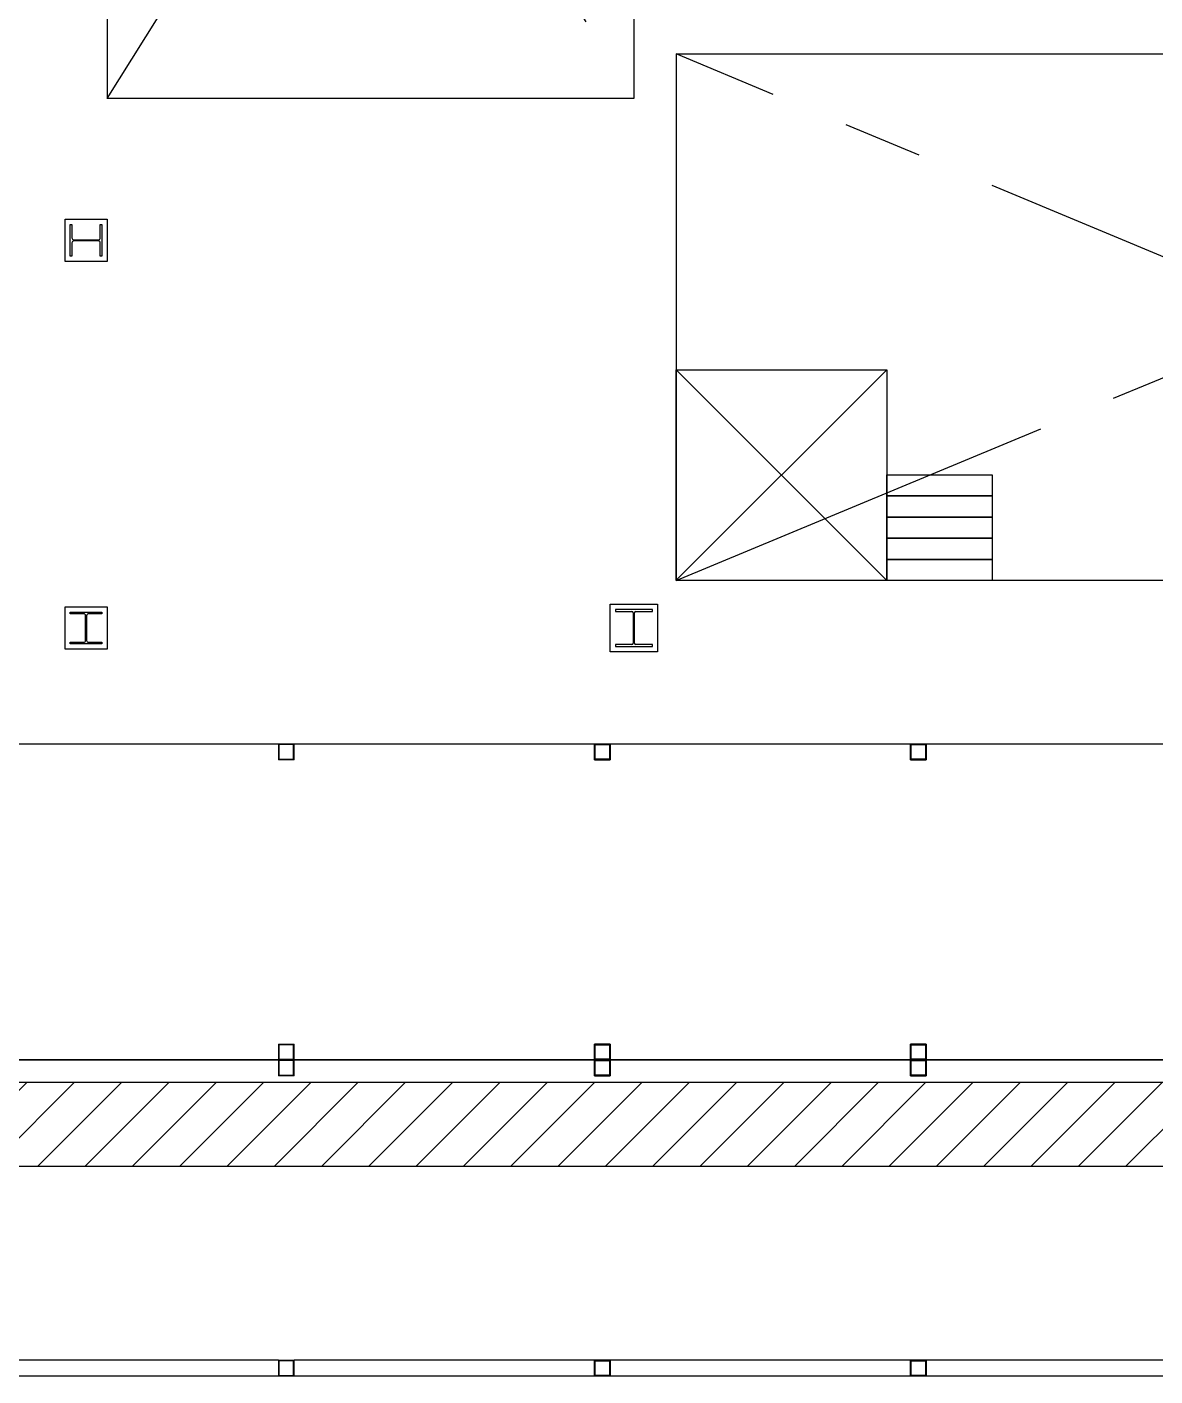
# Model space of a CAD drawing. Header units: millimetres. Extents: x 4080735 to 4152075, y -451436 to -400976.
# Drawn here: x 4142983 to 4143625, y -406507 to -405739 of the extents above; entities that cross this region are included whole.
import ezdxf

# ---------------------------------------------------------------- set-up
doc = ezdxf.new("R2010")
doc.units = ezdxf.units.MM
doc.header["$LTSCALE"] = 60
doc.linetypes.add('CENTER', pattern=[2, 1.25, -0.25, 0.25, -0.25])
doc.linetypes.add('PHANTOM2', pattern=[31.75, 15.875, -3.175, 3.175, -3.175, 3.175, -3.175])
for name, color, linetype in [('C_CEN', 1, 'CENTER'), ('C_STEEL', 2, 'Continuous'), ('C_TEXT_01', 2, 'Continuous')]:
    doc.layers.add(name, color=color, linetype=linetype)

# ---------------------------------------------------------------- blocks, each defined once
blk = doc.blocks.new('KEY PLAN_NEW')
h = blk.add_hatch()
h.set_pattern_fill('ANSI31', color=253, scale=2)
h.set_pattern_definition([(45, (-1396.921, -1800.0236), (-4.490128, 4.490128), [])])
edge = h.paths.add_edge_path()
edge.add_line((-2006.86, -1075.94), (-2006.86, -1091.94))
edge.add_line((-2006.86, -1091.94), (-2067.86, -1091.94))
edge.add_line((-2067.86, -1091.94), (-2067.86, -1375.94))
edge.add_line((-2067.86, -1375.94), (-2006.86, -1375.94))
edge.add_line((-2006.86, -1375.94), (-2006.86, -1391.94))
edge.add_line((-2006.86, -1391.94), (-2007.86, -1391.94))
edge.add_line((-2007.86, -1391.94), (-2007.86, -1488.94))
edge.add_line((-2007.86, -1488.94), (-2008.31, -1488.94))
edge.add_arc((-2028.72, -1493.5), 20.91, 12.5777, 76.5787)
edge.add_line((-2023.86, -1473.16), (-2023.86, -1391.94))
edge.add_line((-2023.86, -1391.94), (-2247.86, -1391.94))
edge.add_line((-2247.86, -1391.94), (-2247.86, -1488.94))
edge.add_line((-2247.86, -1488.94), (-2263.86, -1488.94))
edge.add_line((-2263.86, -1488.94), (-2263.86, -1452.18))
edge.add_line((-2263.86, -1452.18), (-2549.86, -1452.18))
edge.add_line((-2549.86, -1452.18), (-2549.86, -1488.94))
edge.add_line((-2549.86, -1488.94), (-2565.86, -1488.94))
edge.add_line((-2565.86, -1488.94), (-2565.86, -1427.94))
edge.add_line((-2565.86, -1427.94), (-2720.86, -1427.94))
edge.add_line((-2720.86, -1427.94), (-2720.86, -1411.94))
edge.add_line((-2720.86, -1411.94), (-2623.86, -1411.94))
edge.add_line((-2623.86, -1411.94), (-2623.86, -1075.94))
edge.add_line((-2623.86, -1075.94), (-2563.86, -1075.94))
edge.add_line((-2563.86, -1075.94), (-2563.86, -1071.94))
edge.add_line((-2563.86, -1071.94), (-2547.86, -1071.94))
edge.add_line((-2547.86, -1071.94), (-2547.86, -1091.94))
edge.add_line((-2547.86, -1091.94), (-2607.86, -1091.94))
edge.add_line((-2607.86, -1091.94), (-2607.86, -1411.94))
edge.add_line((-2607.86, -1411.94), (-2549.86, -1411.94))
edge.add_line((-2549.86, -1411.94), (-2549.86, -1436.18))
edge.add_line((-2549.86, -1436.18), (-2263.86, -1436.18))
edge.add_line((-2263.86, -1436.18), (-2263.86, -1375.94))
edge.add_line((-2263.86, -1375.94), (-2083.86, -1375.94))
edge.add_line((-2083.86, -1375.94), (-2083.86, -1075.94))
edge.add_line((-2083.86, -1075.94), (-2006.86, -1075.94))
at = {"color": 253}
for p, q in [((-2517.86, -1089.44, 46), (-2517.86, -1249.44, 46)), ((-2417.86, -1089.44, 46), (-2417.86, -1249.44, 46)), ((-2409.86, -1240.94, 46), (-2409.86, -1340.94, 46)), ((-2417.86, -1249.44, 46), (-2517.86, -1249.44, 46)), ((-2414.36, -1346.44, 46), (-2421.36, -1346.44, 46)), ((-2421.36, -1346.44, 46), (-2421.36, -1346.82, 46)), ((-2421.36, -1346.82, 46), (-2418.24, -1346.82, 46)), ((-2417.98, -1347.08, 46), (-2417.98, -1352.8, 46)), ((-2417.74, -1352.8, 46), (-2417.74, -1347.08, 46)), ((-2417.48, -1346.82, 46), (-2414.36, -1346.82, 46)), ((-2414.36, -1346.82, 46), (-2414.36, -1346.44, 46)), ((-2418.24, -1353.06, 46), (-2421.36, -1353.06, 46)), ((-2421.36, -1353.06, 46), (-2421.36, -1353.44, 46)), ((-2421.36, -1353.44, 46), (-2414.36, -1353.44, 46)), ((-2414.36, -1353.06, 46), (-2417.48, -1353.06, 46)), ((-2414.36, -1353.44, 46), (-2414.36, -1353.06, 46)), ((-2540.3, -1371.94, 46), (-2247.42, -1371.94, 46)), ((-2485.36, -1371.94, 46), (-2485.36, -1374.94, 46)), ((-2482.48, -1372.06, 46), (-2485.24, -1372.06, 46)), ((-2485.24, -1372.06, 46), (-2485.24, -1374.82, 46)), ((-2482.48, -1374.82, 46), (-2482.48, -1372.06, 46)), ((-2482.36, -1374.94, 46), (-2482.36, -1371.94, 46)), ((-2425.36, -1374.94, 46), (-2425.36, -1371.94, 46)), ((-2425.24, -1374.82, 46), (-2425.24, -1372.06, 46)), ((-2425.24, -1372.06, 46), (-2422.48, -1372.06, 46)), ((-2422.48, -1372.06, 46), (-2422.48, -1374.82, 46)), ((-2422.36, -1371.94, 46), (-2422.36, -1374.94, 46)), ((-2365.36, -1374.94, 46), (-2365.36, -1371.94, 46)), ((-2365.24, -1374.82, 46), (-2365.24, -1372.06, 46)), ((-2365.24, -1372.06, 46), (-2362.48, -1372.06, 46)), ((-2362.48, -1372.06, 46), (-2362.48, -1374.82, 46)), ((-2362.36, -1371.94, 46), (-2362.36, -1374.94, 46)), ((-2482.36, -1374.94, 46), (-2485.36, -1374.94, 46)), ((-2485.24, -1374.82, 46), (-2482.48, -1374.82, 46)), ((-2485.24, -1374.82, 46), (-2482.48, -1374.82, 46)), ((-2425.36, -1374.94, 46), (-2422.36, -1374.94, 46)), ((-2422.48, -1374.82, 46), (-2425.24, -1374.82, 46)), ((-2422.48, -1374.82, 46), (-2425.24, -1374.82, 46)), ((-2365.36, -1374.94, 46), (-2362.36, -1374.94, 46)), ((-2362.48, -1374.82, 46), (-2365.24, -1374.82, 46)), ((-2362.48, -1374.82, 46), (-2365.24, -1374.82, 46)), ((-2485.36, -1428.94, 46), (-2482.36, -1428.94, 46)), ((-2485.36, -1428.94, 46), (-2485.36, -1431.94, 46)), ((-2482.48, -1429.06, 46), (-2485.24, -1429.06, 46)), ((-2485.24, -1429.06, 46), (-2485.24, -1431.82, 46)), ((-2482.48, -1431.82, 46), (-2482.48, -1429.06, 46)), ((-2482.36, -1431.94, 46), (-2482.36, -1428.94, 46)), ((-2422.36, -1428.94, 46), (-2425.36, -1428.94, 46)), ((-2425.36, -1431.94, 46), (-2425.36, -1428.94, 46)), ((-2425.24, -1431.82, 46), (-2425.24, -1429.06, 46)), ((-2425.24, -1429.06, 46), (-2422.48, -1429.06, 46)), ((-2422.48, -1429.06, 46), (-2422.48, -1431.82, 46)), ((-2422.36, -1428.94, 46), (-2422.36, -1431.94, 46)), ((-2362.36, -1428.94, 46), (-2365.36, -1428.94, 46)), ((-2365.36, -1431.94, 46), (-2365.36, -1428.94, 46)), ((-2365.24, -1431.82, 46), (-2365.24, -1429.06, 46)), ((-2365.24, -1429.06, 46), (-2362.48, -1429.06, 46)), ((-2362.48, -1429.06, 46), (-2362.48, -1431.82, 46)), ((-2362.36, -1428.94, 46), (-2362.36, -1431.94, 46)), ((-2247.42, -1431.94, 46), (-2540.3, -1431.94, 46)), ((-2540.3, -1431.94, 46), (-2247.42, -1431.94, 46)), ((-2485.36, -1431.94, 46), (-2485.36, -1434.94, 46)), ((-2485.24, -1431.82, 46), (-2482.48, -1431.82, 46)), ((-2485.24, -1431.82, 46), (-2482.48, -1431.82, 46)), ((-2482.48, -1432.06, 46), (-2485.24, -1432.06, 46)), ((-2485.24, -1432.06, 46), (-2485.24, -1434.82, 46)), ((-2482.48, -1434.82, 46), (-2482.48, -1432.06, 46)), ((-2482.36, -1434.94, 46), (-2482.36, -1431.94, 46)), ((-2425.36, -1434.94, 46), (-2425.36, -1431.94, 46)), ((-2422.48, -1431.82, 46), (-2425.24, -1431.82, 46)), ((-2422.48, -1431.82, 46), (-2425.24, -1431.82, 46)), ((-2425.24, -1434.82, 46), (-2425.24, -1432.06, 46)), ((-2425.24, -1432.06, 46), (-2422.48, -1432.06, 46)), ((-2422.48, -1432.06, 46), (-2422.48, -1434.82, 46)), ((-2422.36, -1431.94, 46), (-2422.36, -1434.94, 46)), ((-2365.36, -1434.94, 46), (-2365.36, -1431.94, 46)), ((-2362.48, -1431.82, 46), (-2365.24, -1431.82, 46)), ((-2362.48, -1431.82, 46), (-2365.24, -1431.82, 46)), ((-2365.24, -1434.82, 46), (-2365.24, -1432.06, 46)), ((-2365.24, -1432.06, 46), (-2362.48, -1432.06, 46)), ((-2362.48, -1432.06, 46), (-2362.48, -1434.82, 46)), ((-2362.36, -1431.94, 46), (-2362.36, -1434.94, 46)), ((-2549.86, -1436.18, 46), (-2263.86, -1436.18, 46)), ((-2482.36, -1434.94, 46), (-2485.36, -1434.94, 46)), ((-2485.24, -1434.82, 46), (-2482.48, -1434.82, 46)), ((-2485.24, -1434.82, 46), (-2482.48, -1434.82, 46)), ((-2425.36, -1434.94, 46), (-2422.36, -1434.94, 46)), ((-2422.48, -1434.82, 46), (-2425.24, -1434.82, 46)), ((-2422.48, -1434.82, 46), (-2425.24, -1434.82, 46)), ((-2365.36, -1434.94, 46), (-2362.36, -1434.94, 46)), ((-2362.48, -1434.82, 46), (-2365.24, -1434.82, 46)), ((-2362.48, -1434.82, 46), (-2365.24, -1434.82, 46)), ((-2263.86, -1452.18, 46), (-2549.86, -1452.18, 46)), ((-2485.36, -1488.94, 46), (-2540.3, -1488.94, 46)), ((-2485.36, -1488.94, 46), (-2482.36, -1488.94, 46)), ((-2485.36, -1488.94, 46), (-2485.36, -1491.94, 46)), ((-2482.48, -1489.06, 46), (-2485.24, -1489.06, 46)), ((-2485.24, -1489.06, 46), (-2485.24, -1491.82, 46)), ((-2482.48, -1491.82, 46), (-2482.48, -1489.06, 46)), ((-2482.36, -1491.94, 46), (-2482.36, -1488.94, 46)), ((-2425.36, -1488.94, 46), (-2482.36, -1488.94, 46)), ((-2422.36, -1488.94, 46), (-2425.36, -1488.94, 46)), ((-2425.36, -1491.94, 46), (-2425.36, -1488.94, 46)), ((-2425.24, -1491.82, 46), (-2425.24, -1489.06, 46)), ((-2425.24, -1489.06, 46), (-2422.48, -1489.06, 46)), ((-2422.48, -1489.06, 46), (-2422.48, -1491.82, 46)), ((-2422.36, -1488.94, 46), (-2422.36, -1491.94, 46)), ((-2365.36, -1488.94, 46), (-2422.36, -1488.94, 46)), ((-2362.36, -1488.94, 46), (-2365.36, -1488.94, 46)), ((-2365.36, -1491.94, 46), (-2365.36, -1488.94, 46)), ((-2365.24, -1491.82, 46), (-2365.24, -1489.06, 46)), ((-2365.24, -1489.06, 46), (-2362.48, -1489.06, 46)), ((-2362.48, -1489.06, 46), (-2362.48, -1491.82, 46)), ((-2362.36, -1488.94, 46), (-2362.36, -1491.94, 46)), ((-2305.36, -1488.94, 46), (-2362.36, -1488.94, 46)), ((-2247.42, -1491.94, 46), (-2540.3, -1491.94, 46)), ((-2485.24, -1491.82, 46), (-2482.48, -1491.82, 46)), ((-2485.24, -1491.82, 46), (-2482.48, -1491.82, 46)), ((-2422.48, -1491.82, 46), (-2425.24, -1491.82, 46)), ((-2422.48, -1491.82, 46), (-2425.24, -1491.82, 46)), ((-2362.48, -1491.82, 46), (-2365.24, -1491.82, 46)), ((-2362.48, -1491.82, 46), (-2365.24, -1491.82, 46))]:
    blk.add_line(p, q, dxfattribs=at)
at = {"color": 253, "elevation": 46}
blk.add_lwpolyline([(-2409.86, -1240.94), (-2169.86, -1240.94), (-2169.86, -1340.94), (-2409.86, -1340.94)], dxfattribs=at)
for points in [[(-2409.86, -1300.94), (-2369.86, -1300.94), (-2369.86, -1340.94), (-2409.86, -1340.94)], [(-2369.86, -1324.86), (-2369.86, -1320.85), (-2349.88, -1320.85), (-2349.88, -1324.86)], [(-2369.86, -1328.88), (-2369.86, -1324.86), (-2349.88, -1324.86), (-2349.88, -1328.88)], [(-2369.86, -1332.89), (-2369.86, -1328.88), (-2349.88, -1328.88), (-2349.88, -1332.89)], [(-2369.86, -1336.91), (-2369.86, -1332.89), (-2349.88, -1332.89), (-2349.88, -1336.91)], [(-2369.86, -1340.92), (-2369.86, -1336.91), (-2349.88, -1336.91), (-2349.88, -1340.92)]]:
    blk.add_lwpolyline(points, close=True, dxfattribs=at)
at = {"color": 253}
for centre, start, end in [((-2418.24, -1347.08, 46), 0, 90), ((-2417.48, -1347.08, 46), 90, 180), ((-2418.24, -1352.8, 46), 270, 0), ((-2417.48, -1352.8, 46), 180, 270)]:
    blk.add_arc(centre, 0.26, start, end, dxfattribs=at)
at = {"layer": 'C_CEN', "color": 253, "linetype": 'PHANTOM2', "ltscale": 0.1}
for p, q in [((-2517.86, -1089.44, 46), (-2417.86, -1249.44, 46)), ((-2517.86, -1249.44, 46), (-2417.86, -1089.44, 46)), ((-2369.86, -1300.94, 46), (-2409.88, -1340.94, 46)), ((-2369.86, -1340.92, 46), (-2409.86, -1300.92, 46))]:
    blk.add_line(p, q, dxfattribs=at)
at = {"layer": 'C_CEN', "color": 253}
for p, q in [((-2409.86, -1340.94, 46), (-2169.86, -1240.94, 46)), ((-2169.86, -1340.94, 46), (-2409.86, -1240.94, 46))]:
    blk.add_line(p, q, dxfattribs=at)
at = {"layer": 'C_STEEL', "color": 253, "elevation": 46}
blk.add_lwpolyline([(-2422.36, -1345.44), (-2413.36, -1345.44), (-2413.36, -1354.44), (-2422.36, -1354.44)], close=True, dxfattribs=at)
at = {"layer": 'C_TEXT_01', "color": 253, "elevation": 46}
for points in [[(-2525.86, -1272.34), (-2517.86, -1272.34), (-2517.86, -1280.34), (-2525.86, -1280.34)], [(-2525.86, -1353.94), (-2525.86, -1345.94), (-2517.86, -1345.94), (-2517.86, -1353.94)]]:
    blk.add_lwpolyline(points, close=True, dxfattribs=at)
for points in [[(-2524.86, -1276.34), (-2524.86, -1273.34), (-2524.56, -1273.34), (-2524.56, -1275.88, 0.414214), (-2524.2, -1276.24), (-2519.52, -1276.24, 0.414214), (-2519.16, -1275.88), (-2519.16, -1273.34), (-2518.86, -1273.34), (-2518.86, -1279.34), (-2519.16, -1279.34), (-2519.16, -1276.8, 0.414214), (-2519.52, -1276.44), (-2524.2, -1276.44, 0.414214), (-2524.56, -1276.8), (-2524.56, -1279.34), (-2524.86, -1279.34), (-2524.86, -1276.34)], [(-2521.86, -1352.94), (-2524.86, -1352.94), (-2524.86, -1352.64), (-2522.32, -1352.64, 0.414214), (-2521.96, -1352.28), (-2521.96, -1347.6, 0.414214), (-2522.32, -1347.24), (-2524.86, -1347.24), (-2524.86, -1346.94), (-2518.86, -1346.94), (-2518.86, -1347.24), (-2521.4, -1347.24, 0.414214), (-2521.76, -1347.6), (-2521.76, -1352.28, 0.414214), (-2521.4, -1352.64), (-2518.86, -1352.64), (-2518.86, -1352.94), (-2521.86, -1352.94)]]:
    blk.add_lwpolyline(points, format="xyb", dxfattribs=at)

msp = doc.modelspace()

# ---------------------------------------------------------------- block references
at = {"xscale": 3, "yscale": 3, "zscale": 3}
msp.add_blockref('KEY PLAN_NEW', (4150581.88, -402031.53), dxfattribs=at)

doc.saveas('drawing.dxf')
